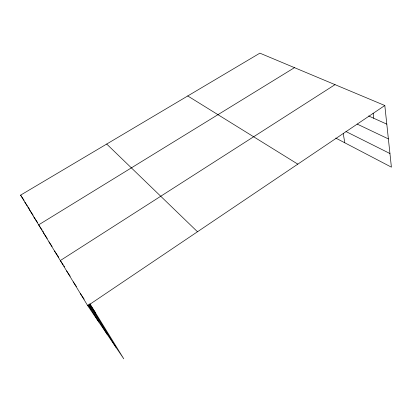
<?xml version="1.0" encoding="UTF-8"?>
<svg xmlns="http://www.w3.org/2000/svg" width="412" height="412" viewBox="0 0 412 412"><rect width="100%" height="100%" fill="white"/><g stroke="black" fill="none" stroke-linecap="round" stroke-linejoin="round"><path stroke-width="0.62" d="M89.847 303.639L123.791 358.842L87.746 305.719L384.813 105.508L391.4 167.159L335.744 138.066M335.028 84.645L60.322 260.554L63.154 264.762M294.477 67.656L38.646 224.854L42.158 230.102M87.746 305.719L20.6 195.139L259.884 53.158L384.813 105.508M368.647 115.968L386.806 124.151M357.127 124.053L388.382 138.916M345.946 131.531L389.943 153.532M187.748 95.96L297.819 164.141M106.703 144.046L197.487 231.76M73.285 281.901L76.426 286.556M80.309 293.478L84.187 299.205M88.065 304.926L91.237 309.613M63.86 265.812L64.571 266.863M89.713 304.216L95.316 312.538M66.631 270.942L70.205 276.246M43.682 233.151L47.236 238.45M48.961 241.849L52.087 246.5M54.502 250.97L58.71 257.227M29.226 209.347L33.145 215.208M33.83 216.928L37.652 222.645M42.858 231.153L43.564 232.203M20.6 195.139L24.081 200.361M24.823 202.091L27.285 205.784M27.99 206.839L29.401 208.946M89.574 304.298L115.916 347.239M89.069 304.715L107.414 334.709M88.323 304.834L98.762 321.952M343.242 133.565L344.793 142.799M373.123 113.202L373.746 118.265"/></g></svg>
